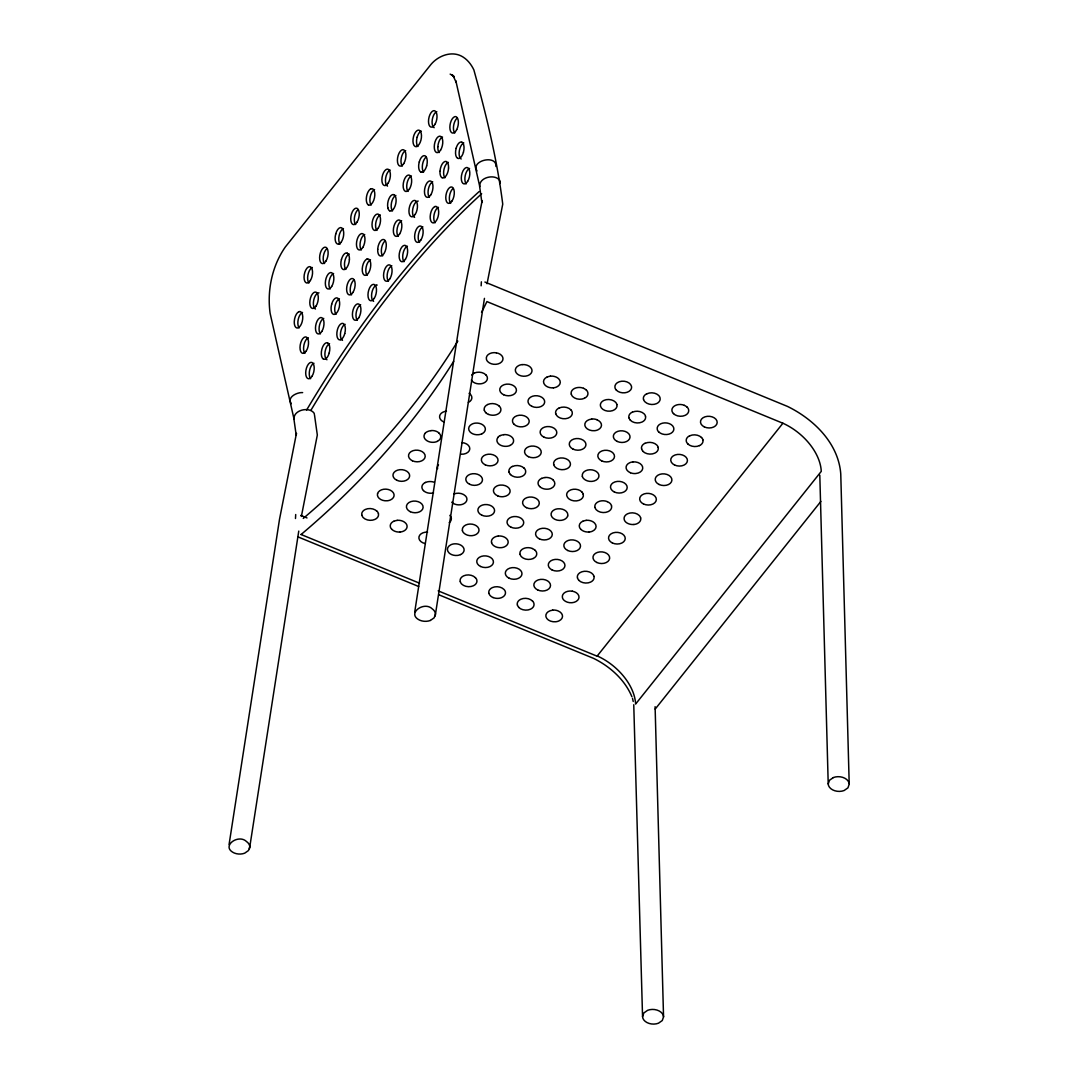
<?xml version="1.0" encoding="UTF-8"?>
<svg xmlns="http://www.w3.org/2000/svg" width="1078" height="1078" viewBox="0 0 1078 1078"><rect width="100%" height="100%" fill="white"/><g stroke="black" fill="none" stroke-linecap="round" stroke-linejoin="round"><path stroke-width="1.5" d="M295.48 518.505L295.709 514.529M481.138 285.805L481.367 281.83M249.786 846.769A10.524 7.357 3.3 0 0 246.592 841.622C238.319 833.361 220.195 846.648 234.249 853.008A10.524 7.357 3.3 0 0 244.706 853.17L248.492 850.515L249.773 846.823M430.391 620.443L434.178 617.788L435.445 614.096A10.524 7.357 3.3 0 0 432.278 608.895C424.004 600.635 405.867 613.921 419.935 620.281A10.524 7.357 3.3 0 0 430.391 620.443M663.549 1016.864L662.269 1020.543L658.483 1023.197A10.524 7.344 3.3 0 1 642.555 1016.662L643.836 1012.97L647.622 1010.315A10.524 7.344 3.3 0 1 663.563 1016.823M833.294 777.575A10.524 7.344 3.3 0 1 849.221 784.124L847.941 787.856L844.141 790.511A10.524 7.344 3.3 0 1 828.214 783.962L829.494 780.27L833.281 777.615M229.075 844.492L279.525 519.219L296.463 433.343L296.194 435.216L293.755 417.86L270.106 313.294C267.007 290.467 272.033 266.037 285.279 247.037L431.133 64.235C438.759 55.328 452.571 50.235 463.163 57.107C467.946 60.166 471.436 64.815 473.862 69.895C485.976 113.823 497.066 159.032 502.739 204.16L487.054 283.743M249.503 848.709L298.768 531.09M414.76 611.752L465.211 286.492L482.149 200.616L481.879 202.489L479.44 185.133L455.873 80.931L456.277 82.561L452.935 75.393L454.148 77.171L451.992 74.732M435.189 615.983L484.453 298.363M495.934 166.497C496.958 154.316 470.439 160.514 477.015 170.93M301.368 516.47L317.323 435.027L314.533 415.205M597.252 655.936A48.362 31.033 38.6 0 1 635.602 704.082L821.261 471.382A48.362 31.033 38.6 0 0 782.911 423.236L597.077 656.165L438.18 590.852M655.168 709.108L820.897 501.391M302.648 392.608C297.178 392.096 286.505 397.256 291.329 403.657M450.173 74.126L453.811 76.147M484.911 282.045L787.439 406.393C813.769 419.248 838.522 443.301 840.759 473.983L849.195 783.706M782.911 423.25L486.919 301.597A1113.655 777.79 3.3 0 1 481.543 312.364M300.802 515.392L307.001 517.939M301.085 534.513L419.477 583.171M297.744 536.79L418.668 586.486M438.813 594.773L593.614 658.389C610.013 666.473 624.795 679.639 631.91 696.752M479.831 186.642C478.484 177.452 494.64 173.504 499.68 180.309A10.457 6.266 -12.8 0 1 499.788 183.556M294.146 419.369C292.798 410.179 308.955 406.231 313.994 413.036A10.457 6.266 -12.7 0 1 314.399 414.599M632.503 698.369L633.217 701.495M633.756 704.742L642.555 1016.662M819.806 475.182L828.214 783.962M655.101 706.683L663.536 1016.406M306.543 410.139A1003.887 481.772 -78.7 0 1 479.158 191.547M311.124 409.923A1003.887 481.556 -78.6 0 1 481.664 193.73M308.941 282.988A8.354 4.016 -78.6 0 1 310.41 269.082A8.354 4.016 -78.6 0 1 312.337 267.492M324.518 263.544A8.354 4.016 -78.6 0 1 323.454 261.172A8.354 4.016 -78.6 0 1 326.93 248.641M340.904 242.483A8.435 4.042 -78.6 0 1 338.977 244.046M335.716 233.926A8.435 4.042 -78.6 0 1 341.632 227.822A8.354 4.016 -78.6 0 1 343.693 234.249A8.435 4.042 -78.6 0 1 343.1 237.874A8.354 4.016 -78.6 0 1 340.917 242.402M340.082 244.032A8.354 4.016 -78.6 0 1 339.152 235.57A8.354 4.016 -78.6 0 1 343.464 228.576M339.018 243.938A8.354 4.016 -78.6 0 1 337.252 243.871A8.435 4.042 -78.6 0 1 335.137 237.537A8.354 4.016 -78.6 0 1 335.797 233.913M355.632 224.534A8.354 4.016 -78.6 0 1 354.527 217.015A8.354 4.016 -78.6 0 1 358.058 209.658M371.007 188.798A8.354 4.016 -78.6 0 1 374.807 195.253A8.354 4.016 -78.6 0 1 370.131 204.941A8.435 4.042 -78.6 0 1 368.339 204.928M368.38 204.874A8.354 4.016 -78.6 0 1 366.318 198.568A8.354 4.016 -78.6 0 1 369.094 190.334A8.435 4.042 -78.6 0 1 371.007 188.704M371.209 205.022A8.354 4.016 -78.6 0 1 370.266 196.573A8.354 4.016 -78.6 0 1 374.578 189.58M387.528 186.13A8.354 4.016 -78.6 0 1 385.668 177.964A8.354 4.016 -78.6 0 1 390.155 170.068M402.296 166.052A8.354 4.016 -78.6 0 1 401.366 157.604A8.354 4.016 -78.6 0 1 405.678 150.61M416.795 146.46A8.354 4.016 -78.6 0 0 421.228 133.376A8.354 4.002 -78.6 0 0 419.423 130.384A8.354 4.016 -78.6 0 0 417.671 130.317A8.354 4.002 -78.6 0 0 413.575 136.434A8.354 4.016 -78.6 0 0 415.043 146.392A8.354 4.002 -78.6 0 0 416.795 146.446M417.873 146.541A8.354 4.016 -78.6 0 1 416.566 140.787A8.435 4.056 -78.6 0 1 417.159 137.162M417.159 137.216A8.354 4.016 -78.6 0 1 421.242 131.085M434.151 127.703A8.354 4.016 -78.6 0 1 432.291 119.537A8.354 4.016 -78.6 0 1 436.779 111.627M454.768 132.998A8.354 4.016 -78.6 0 1 453.649 125.479A8.354 4.016 -78.6 0 1 457.18 118.122M463.432 152.227A8.354 4.016 -78.6 0 1 459.349 158.345A8.354 4.016 -78.6 0 1 457.598 158.223M457.598 158.277A8.354 4.016 -78.6 0 1 456.129 148.319M461.977 142.283A8.354 4.016 -78.6 0 0 460.225 142.202A8.354 4.016 -78.6 0 0 456.129 148.279M461.168 159.005A8.354 4.002 -78.6 0 1 459.322 150.839A8.354 4.002 -78.6 0 1 463.796 142.929M461.977 142.229A8.354 4.016 -78.6 0 1 463.446 152.187M466.195 183.88A8.354 4.002 -78.6 0 1 465.265 175.431A8.354 4.002 -78.6 0 1 469.563 168.438M439.164 152.55A8.354 4.016 -78.6 0 1 437.857 146.81M442.546 137.054A8.354 4.016 -78.6 0 0 440.632 138.59A8.354 4.016 -78.6 0 0 438.45 143.239A8.435 4.056 -78.6 0 0 437.857 146.797M448.542 168.02A8.435 4.042 -78.6 0 1 447.949 171.631A8.354 4.016 -78.6 0 1 443.866 177.749A8.354 4.016 -78.6 0 1 442.101 177.627M442.047 177.735A8.435 4.042 -78.6 0 1 439.986 171.294M444.931 177.789A8.354 4.016 -78.6 0 1 444.001 169.34A8.354 4.016 -78.6 0 1 448.313 162.347M448.542 168.006A8.354 4.016 -78.6 0 0 446.481 161.633A8.354 4.016 -78.6 0 0 444.729 161.619A8.354 4.016 -78.6 0 0 440.646 167.683A8.354 4.016 -78.6 0 0 440.053 171.308M450.671 203.324A8.354 4.016 -78.6 0 1 449.566 195.792A8.354 4.016 -78.6 0 1 453.097 188.448M434.892 206.599A8.354 4.002 -78.6 0 1 436.644 206.68A8.354 4.016 -78.6 0 1 438.099 216.584A8.354 4.002 -78.6 0 1 434.003 222.742A8.354 4.016 -78.6 0 1 432.265 222.62A8.354 4.002 -78.6 0 1 430.203 216.287A8.354 4.016 -78.6 0 1 434.892 206.545M435.094 222.782A8.354 4.016 -78.6 0 1 434.164 214.333A8.354 4.016 -78.6 0 1 438.463 207.326M429.367 197.301A8.354 4.016 -78.6 0 1 428.438 188.852A8.354 4.016 -78.6 0 1 432.75 181.859M426.632 165.877A8.435 4.042 -78.6 0 0 427.225 162.266A8.354 4.002 -78.6 0 0 425.177 155.879A8.435 4.042 -78.6 0 0 419.261 161.929M422.509 172.049A8.435 4.042 -78.6 0 0 424.436 170.486A8.354 4.002 -78.6 0 0 426.645 165.823M420.743 171.968A8.435 4.042 -78.6 0 1 418.668 165.54A8.354 4.002 -78.6 0 1 419.329 161.916M423.627 172.035A8.354 4.016 -78.6 0 1 422.522 164.503A8.354 4.016 -78.6 0 1 426.039 157.145M422.549 171.941A8.354 4.002 -78.6 0 1 420.797 171.874M408.036 191.412A8.354 4.016 -78.6 0 1 407.107 182.964A8.354 4.016 -78.6 0 1 411.405 175.97M414.585 217.392A8.354 4.016 -78.6 0 1 412.537 211.005A8.435 4.042 -78.6 0 1 418.183 201.06M419.517 242.348A8.354 4.016 -78.6 0 1 418.587 233.899A8.354 4.016 -78.6 0 1 422.899 226.906M393.322 209.334A8.354 4.016 -78.6 0 1 391.408 210.884A8.354 4.016 -78.6 0 1 389.657 210.736M389.643 210.803A8.354 4.016 -78.6 0 1 387.837 207.811M394.036 194.808A8.354 4.016 -78.6 0 0 392.271 194.741A8.354 4.016 -78.6 0 0 387.851 207.771M392.486 210.897A8.354 4.016 -78.6 0 1 391.557 202.448A8.354 4.016 -78.6 0 1 395.869 195.455M394.036 194.754A8.354 4.016 -78.6 0 1 396.098 201.047A8.354 4.016 -78.6 0 1 393.322 209.28M398.227 236.325A8.354 4.016 -78.6 0 1 396.933 230.571A8.435 4.042 -78.6 0 1 401.649 220.788M404.021 261.698A8.354 4.016 -78.6 0 1 403.307 252.36A8.354 4.016 -78.6 0 1 407.403 246.202M388.457 281.21A8.354 4.016 -78.6 0 1 387.514 272.761A8.354 4.016 -78.6 0 1 391.826 265.767M377.704 249.355A8.435 4.042 -78.6 0 0 381.545 255.863A8.435 4.042 -78.6 0 0 386.261 246.08A8.354 4.016 -78.6 0 0 384.213 239.693A8.435 4.042 -78.6 0 0 378.297 245.744A8.354 4.016 -78.6 0 0 377.785 249.301M382.663 255.85A8.354 4.016 -78.6 0 1 381.558 248.317A8.354 4.016 -78.6 0 1 385.075 240.96M376.923 230.422A8.354 4.016 -78.6 0 1 375.616 224.669A8.435 4.042 -78.6 0 1 376.209 221.044A8.354 4.016 -78.6 0 1 380.291 214.926M361.346 249.934A8.354 4.016 -78.6 0 1 360.416 241.485A8.354 4.016 -78.6 0 1 364.728 234.492M366.924 259.084A8.354 4.016 -78.6 0 0 362.248 268.772A8.354 4.016 -78.6 0 0 366.062 275.227A8.354 4.002 -78.6 0 0 367.962 273.731A8.354 4.016 -78.6 0 0 370.738 265.457A8.354 4.016 -78.6 0 0 368.676 259.151A8.354 4.002 -78.6 0 0 366.924 259.151M367.126 275.308A8.354 4.002 -78.6 0 1 366.197 266.859A8.354 4.002 -78.6 0 1 370.509 259.865M373.635 301.341A8.354 4.016 -78.6 0 1 371.775 293.189A8.354 4.016 -78.6 0 1 376.249 285.279M376.262 285.225A8.435 4.042 -78.6 0 1 377.192 285.064M357.317 320.233A8.354 4.016 -78.6 0 1 356.373 311.785A8.354 4.016 -78.6 0 1 360.685 304.791M351.522 294.873A8.354 4.016 -78.6 0 1 350.417 287.341A8.354 4.016 -78.6 0 1 353.934 279.997M349.407 259.65A8.435 4.042 -78.6 0 1 344.69 269.433M341.443 259.313A8.435 4.042 -78.6 0 0 342.912 269.352A8.354 4.016 -78.6 0 0 344.731 269.338M347.345 253.209A8.435 4.042 -78.6 0 0 345.566 253.141A8.354 4.016 -78.6 0 0 341.51 259.313M345.809 269.419A8.354 4.016 -78.6 0 1 344.866 260.97A8.354 4.016 -78.6 0 1 349.178 253.977M347.359 253.263A8.354 4.016 -78.6 0 1 349.407 259.65M330.232 288.931A8.354 4.016 -78.6 0 1 329.302 280.482A8.354 4.016 -78.6 0 1 333.601 273.489M331.66 304.185A8.435 4.042 -78.6 0 1 337.576 298.08A8.354 4.016 -78.6 0 1 339.637 304.508A8.435 4.042 -78.6 0 1 334.921 314.291A8.435 4.042 -78.6 0 1 331.081 307.782A8.354 4.016 -78.6 0 1 331.741 304.171M336.04 314.277A8.354 4.016 -78.6 0 1 335.096 305.829A8.354 4.016 -78.6 0 1 339.408 298.835M344.758 333.601A8.354 4.016 -78.6 0 1 340.661 339.718M342.494 340.378A8.354 4.016 -78.6 0 1 340.635 332.213A8.354 4.016 -78.6 0 1 345.108 324.303M344.758 333.56A8.354 4.016 -78.6 0 0 343.289 323.602A8.354 4.016 -78.6 0 0 341.537 323.575A8.354 4.016 -78.6 0 0 337.441 329.652A8.354 4.016 -78.6 0 0 338.91 339.651A8.354 4.016 -78.6 0 0 340.661 339.664M329.208 352.991A8.354 4.016 -78.6 0 1 325.125 359.109A8.354 4.016 -78.6 0 1 323.373 358.987M323.36 359.041A8.354 4.016 -78.6 0 1 321.904 349.083A8.354 4.016 -78.6 0 1 326.001 342.925A8.354 4.016 -78.6 0 1 327.752 343.047M326.944 359.769A8.354 4.016 -78.6 0 1 325.098 351.603A8.354 4.016 -78.6 0 1 329.572 343.707M327.752 342.993A8.354 4.016 -78.6 0 1 329.208 352.951M320.382 333.897A8.354 4.016 -78.6 0 1 319.667 324.572A8.354 4.002 -78.6 0 1 323.764 318.401M315.436 309.049A8.354 4.016 -78.6 0 1 313.752 299.98A8.354 4.016 -78.6 0 1 318.98 292.812M298.956 311.704A8.354 4.002 -78.6 0 1 300.708 311.785A8.354 4.016 -78.6 0 1 302.177 321.689A8.354 4.002 -78.6 0 1 298.08 327.847A8.354 4.016 -78.6 0 1 296.329 327.725A8.354 4.002 -78.6 0 1 294.281 321.392A8.354 4.016 -78.6 0 1 298.956 311.663M299.158 327.887A8.354 4.016 -78.6 0 1 298.229 319.438A8.354 4.016 -78.6 0 1 302.527 312.445M304.912 353.301A8.354 4.016 -78.6 0 1 303.605 347.547A8.435 4.042 -78.6 0 1 308.321 337.751M310.585 378.715A8.354 4.016 -78.6 0 1 309.292 372.961A8.435 4.042 -78.6 0 1 309.871 369.336A8.354 4.016 -78.6 0 1 313.954 363.273M453.703 361.292A1113.655 777.79 3.3 0 1 301.085 534.513M457.813 341.079A1113.655 777.79 3.3 0 1 303.241 518.437M699.487 445.605A8.435 5.889 3.3 0 1 687.737 443.853M689.758 435.687A8.435 5.889 3.3 0 0 686.336 441.454A8.354 5.835 3.3 0 0 687.845 443.853M701.509 437.452A8.435 5.889 3.3 0 1 702.923 439.851M702.883 439.891A8.354 5.835 3.3 0 1 699.487 445.605M689.853 435.768A8.354 5.835 3.3 0 1 701.495 437.52M640.655 517.898A8.354 5.835 3.3 0 1 637.26 523.598A8.435 5.889 3.3 0 1 633.877 524.501M633.918 524.474A8.354 5.835 3.3 0 1 628.434 523.692A8.354 5.835 3.3 0 1 625.563 521.873A8.354 5.835 3.3 0 1 624.216 519.475A8.354 5.835 3.3 0 1 627.558 513.788A8.354 5.835 3.3 0 1 639.254 515.513A8.354 5.835 3.3 0 1 640.601 517.912M578.832 580.341A8.435 5.889 3.3 0 0 590.582 582.107A8.354 5.835 3.3 0 0 593.978 576.393M577.417 577.943A8.435 5.889 3.3 0 1 584.236 571.3A8.435 5.889 3.3 0 1 594.018 576.353M578.94 580.355A8.354 5.835 3.3 0 1 577.552 577.97M552.704 610.175A8.354 5.835 3.3 0 0 545.953 616.764A8.354 5.835 3.3 0 0 555.655 621.763A8.435 5.889 3.3 0 0 558.983 620.888A8.354 5.835 3.3 0 0 558.161 610.956A8.435 5.889 3.3 0 0 552.637 610.081M518.761 607.426A8.435 5.889 3.3 0 0 530.511 609.191A8.354 5.835 3.3 0 0 533.92 603.478A8.435 5.889 3.3 0 0 532.532 601.025M517.346 605.027A8.435 5.889 3.3 0 1 520.782 599.26A8.354 5.835 3.3 0 1 532.519 601.093M518.882 607.44A8.354 5.835 3.3 0 1 517.48 605.054M589.208 531.993A8.354 5.835 3.3 0 1 580.921 529.379M582.915 521.294A8.354 5.835 3.3 0 1 586.257 520.404M589.167 532.02A8.435 5.889 3.3 0 0 592.55 531.131A8.354 5.835 3.3 0 0 594.557 523.032A8.435 5.889 3.3 0 0 586.189 520.31M580.799 529.365A8.435 5.889 3.3 0 1 582.821 521.2M594.948 507.469A8.435 5.889 3.3 0 1 598.317 501.742A8.435 5.889 3.3 0 1 607.291 501.607M611.536 505.878A8.435 5.889 3.3 0 0 610.135 503.466A8.354 5.835 3.3 0 0 607.278 501.688M611.509 505.905A8.354 5.835 3.3 0 1 608.113 511.619A8.435 5.889 3.3 0 1 596.363 509.867A8.354 5.835 3.3 0 1 595.069 507.495M630.361 472.73A8.354 5.835 3.3 0 0 635.845 473.511A8.354 5.835 3.3 0 0 642.623 466.922A8.354 5.835 3.3 0 0 632.921 461.91M632.894 461.923A8.354 5.835 3.3 0 0 629.552 462.812A8.354 5.835 3.3 0 0 630.414 472.716M643 451.399A8.435 5.889 3.3 0 0 654.75 453.164A8.354 5.835 3.3 0 0 658.146 447.451M641.585 449A8.435 5.889 3.3 0 1 645.021 443.247M658.186 447.41A8.435 5.889 3.3 0 0 656.771 444.998A8.354 5.835 3.3 0 0 645.116 443.327M643.108 451.412A8.354 5.835 3.3 0 1 641.72 449.027M658.698 431.874A8.354 5.835 3.3 0 0 672.524 432.103A8.354 5.835 3.3 0 0 667.174 423.034A8.354 5.835 3.3 0 0 657.297 429.502A8.435 5.889 3.3 0 0 658.645 431.887M673.427 413.575A8.435 5.889 3.3 0 0 685.177 415.34A8.354 5.835 3.3 0 0 688.586 409.627A8.435 5.889 3.3 0 0 687.198 407.174M684.355 405.315A8.435 5.889 3.3 0 0 675.394 405.449A8.435 5.889 3.3 0 0 672.025 411.176A8.354 5.835 3.3 0 0 673.548 413.588M684.355 405.409A8.354 5.835 3.3 0 1 687.185 407.241M643.472 399.439A8.435 5.889 3.3 0 1 646.894 393.686M643.593 399.466A8.354 5.835 3.3 0 0 644.994 401.851A8.435 5.889 3.3 0 0 656.623 403.603A8.354 5.835 3.3 0 0 660.032 397.89A8.435 5.889 3.3 0 0 658.658 395.451A8.354 5.835 3.3 0 0 647.002 393.766M616.939 404.573A8.354 5.835 3.3 0 1 610.202 411.149A8.354 5.835 3.3 0 1 600.5 406.15A8.354 5.835 3.3 0 1 603.842 400.437A8.354 5.835 3.3 0 1 615.538 402.188A8.354 5.835 3.3 0 1 616.872 404.56M584.384 398.308A8.435 5.889 3.3 0 1 572.647 396.542A8.354 5.835 3.3 0 1 571.353 394.171M571.232 394.144A8.435 5.889 3.3 0 1 574.601 388.417A8.435 5.889 3.3 0 1 583.575 388.282M586.419 390.142A8.435 5.889 3.3 0 1 587.82 392.554A8.354 5.835 3.3 0 1 584.397 398.294M583.562 388.363A8.354 5.835 3.3 0 1 586.392 390.209M553.405 387.81A8.354 5.835 3.3 0 1 545.104 385.196A8.435 5.889 3.3 0 1 547.018 377.017M547.112 377.098A8.354 5.835 3.3 0 1 550.454 376.222M553.364 387.824A8.435 5.889 3.3 0 0 556.747 386.935A8.354 5.835 3.3 0 0 558.754 378.85A8.435 5.889 3.3 0 0 550.386 376.128M522.197 364.62A8.354 5.835 3.3 0 1 531.858 371.802A8.354 5.835 3.3 0 1 519.124 375.171A8.354 5.835 3.3 0 1 518.855 365.496A8.435 5.889 3.3 0 1 522.17 364.58M472.204 381.208A8.354 5.835 3.3 0 0 480.505 383.822A8.435 5.889 3.3 0 0 483.887 382.933A8.354 5.835 3.3 0 0 487.283 377.219A8.354 5.835 3.3 0 0 485.841 374.861M471.692 375.023A8.354 5.835 3.3 0 1 474.212 373.123M472.245 381.181A8.354 5.835 3.3 0 1 471.369 380.035M474.253 373.096A8.354 5.835 3.3 0 1 485.882 374.848M555.776 413.709A8.354 5.835 3.3 0 0 565.465 418.709A8.354 5.835 3.3 0 0 572.202 412.119A8.354 5.835 3.3 0 0 570.734 409.734M559.172 408.01A8.354 5.835 3.3 0 1 570.801 409.748M555.696 413.696A8.354 5.835 3.3 0 1 559.091 407.996M597.131 419.881A8.354 5.835 3.3 0 1 597.953 429.812A8.435 5.889 3.3 0 1 594.571 430.701A8.354 5.835 3.3 0 1 584.923 425.689A8.354 5.835 3.3 0 1 591.674 419.099M591.593 419.005A8.435 5.889 3.3 0 1 597.131 419.8M630.347 420.258A8.435 5.889 3.3 0 0 642.084 422.024A8.354 5.835 3.3 0 0 645.493 416.297M628.932 417.86A8.435 5.889 3.3 0 1 632.355 412.092M645.52 416.27A8.435 5.889 3.3 0 0 644.118 413.858A8.354 5.835 3.3 0 0 632.463 412.187M630.455 420.258A8.354 5.835 3.3 0 1 629.053 417.887M469.119 393.295A8.354 5.835 3.3 0 1 468.364 402.39M488.563 414.41A8.354 5.835 3.3 0 0 497.443 414.289A8.354 5.835 3.3 0 0 500.785 408.616A8.354 5.835 3.3 0 0 499.33 406.244M485.747 412.578A8.354 5.835 3.3 0 1 484.345 410.192M487.755 404.493A8.354 5.835 3.3 0 1 499.384 406.231M488.509 414.424A8.354 5.835 3.3 0 1 485.693 412.591M484.291 410.206A8.354 5.835 3.3 0 1 487.687 404.506M513.99 424.193A8.354 5.835 3.3 0 0 528.139 424.031A8.354 5.835 3.3 0 0 529.029 420.218A8.354 5.835 3.3 0 0 519.326 415.232A8.354 5.835 3.3 0 0 512.589 421.821A8.354 5.835 3.3 0 0 513.99 424.18M443.934 421.997A8.354 5.835 3.3 0 1 439.689 415.812A8.354 5.835 3.3 0 1 446.454 411.19M510.069 445.43A8.354 5.835 3.3 0 0 513.465 439.716A8.435 5.889 3.3 0 0 512.063 437.318A8.435 5.889 3.3 0 0 503.709 434.623M497.928 437.493A8.354 5.835 3.3 0 0 498.481 443.732A8.354 5.835 3.3 0 0 506.741 446.305A8.435 5.889 3.3 0 0 510.069 445.443M500.435 435.606A8.354 5.835 3.3 0 1 503.79 434.717M497.807 437.439A8.435 5.889 3.3 0 1 500.34 435.512M553.701 464.618A8.435 5.889 3.3 0 1 560.52 457.975A8.435 5.889 3.3 0 1 570.302 463.028A8.354 5.835 3.3 0 1 566.866 468.768A8.435 5.889 3.3 0 1 555.116 467.017A8.354 5.835 3.3 0 1 553.836 464.645M582.389 476.382A8.354 5.835 3.3 0 1 592.253 469.914A8.354 5.835 3.3 0 1 597.589 478.996A8.354 5.835 3.3 0 1 583.791 478.767A8.435 5.889 3.3 0 1 582.309 476.368M425.055 433.477A8.354 5.835 3.3 0 0 424.166 437.291A8.354 5.835 3.3 0 0 425.608 439.649A8.354 5.835 3.3 0 0 433.855 442.29A8.435 5.889 3.3 0 0 437.237 441.401M430.917 430.701A8.354 5.835 3.3 0 0 427.562 431.577A8.435 5.889 3.3 0 0 424.975 433.396M439.204 433.329A8.354 5.835 3.3 0 1 440.606 435.701A8.354 5.835 3.3 0 1 437.25 441.387M430.877 430.594A8.435 5.889 3.3 0 1 436.415 431.375A8.354 5.835 3.3 0 1 439.231 433.275M461.802 442.586A8.354 5.835 3.3 0 1 469.792 448.906A8.354 5.835 3.3 0 1 461.088 454.229M510.406 474.536A8.435 5.889 3.3 0 0 522.156 476.301A8.354 5.835 3.3 0 0 525.565 470.587A8.435 5.889 3.3 0 0 524.178 468.135M509.005 472.137A8.435 5.889 3.3 0 1 512.427 466.383M510.527 474.549A8.354 5.835 3.3 0 1 509.126 472.164M512.535 466.464A8.354 5.835 3.3 0 1 524.164 468.202M553.31 480.195A8.354 5.835 3.3 0 1 551.316 488.267A8.435 5.889 3.3 0 1 547.934 489.169A8.354 5.835 3.3 0 1 539.674 486.528M541.682 478.443A8.354 5.835 3.3 0 1 545.023 477.567M539.566 486.515A8.435 5.889 3.3 0 1 541.574 478.362M544.956 477.473A8.435 5.889 3.3 0 1 553.324 480.114M583.265 494.303A8.354 5.835 3.3 0 1 576.514 500.893A8.354 5.835 3.3 0 1 566.826 495.88A8.354 5.835 3.3 0 1 567.648 492.067A8.354 5.835 3.3 0 1 581.864 491.918M581.797 491.918A8.354 5.835 3.3 0 1 583.185 494.29M437.601 468.687A8.354 5.835 3.3 0 1 438.49 464.874M361.844 515.23A8.435 5.889 3.3 0 1 365.28 509.476A8.354 5.835 3.3 0 1 377.017 511.309M377.031 511.241A8.435 5.889 3.3 0 1 378.445 513.64M378.405 513.68A8.354 5.835 3.3 0 1 375.009 519.38A8.435 5.889 3.3 0 1 363.259 517.642A8.354 5.835 3.3 0 1 361.979 515.257M400.194 532.006A8.354 5.835 3.3 0 1 391.907 529.379M393.901 521.294A8.354 5.835 3.3 0 1 397.243 520.418M400.167 532.006A8.435 5.889 3.3 0 0 403.536 531.131A8.354 5.835 3.3 0 0 406.056 529.217A8.354 5.835 3.3 0 0 406.945 525.404A8.354 5.835 3.3 0 0 405.544 523.046A8.435 5.889 3.3 0 0 397.189 520.31M393.807 521.2A8.435 5.889 3.3 0 0 390.384 526.967A8.435 5.889 3.3 0 0 391.853 529.379M423.465 490.598A8.354 5.835 3.3 0 0 431.766 493.212A8.435 5.889 3.3 0 0 433.531 492.902M425.473 482.499A8.354 5.835 3.3 0 1 428.815 481.623A8.435 5.889 3.3 0 1 434.326 482.311M423.398 490.557A8.435 5.889 3.3 0 1 425.419 482.405M451.722 502.2A8.354 5.835 3.3 0 0 460.023 504.827A8.435 5.889 3.3 0 0 463.392 503.938A8.354 5.835 3.3 0 0 466.801 498.225A8.354 5.835 3.3 0 0 465.359 495.867A8.354 5.835 3.3 0 0 453.771 494.101M449.849 515.351A8.354 5.835 3.3 0 1 449.243 522.601M425.015 543.528A8.354 5.835 3.3 0 1 418.978 536.804A8.354 5.835 3.3 0 1 427.589 532.128M462.449 530.672A8.354 5.835 3.3 0 1 472.326 524.204A8.354 5.835 3.3 0 1 477.662 533.273A8.354 5.835 3.3 0 1 463.85 533.044A8.435 5.889 3.3 0 1 462.381 530.659M491.555 542.665A8.354 5.835 3.3 0 1 494.95 536.965A8.354 5.835 3.3 0 1 498.346 536.062M491.595 542.638A8.354 5.835 3.3 0 0 492.996 545.023A8.354 5.835 3.3 0 0 501.257 547.664A8.435 5.889 3.3 0 0 504.639 546.775A8.354 5.835 3.3 0 0 508.034 541.062A8.354 5.835 3.3 0 0 506.593 538.704A8.354 5.835 3.3 0 0 503.817 536.844A8.354 5.835 3.3 0 0 498.319 536.035M460.212 581.608A8.435 5.889 3.3 0 1 463.648 575.854A8.354 5.835 3.3 0 1 475.371 577.673M475.398 577.619A8.435 5.889 3.3 0 1 476.813 580.018A8.354 5.835 3.3 0 1 473.377 585.758A8.435 5.889 3.3 0 1 461.627 584.006A8.354 5.835 3.3 0 1 460.346 581.635M493.145 597.535A8.354 5.835 3.3 0 0 498.629 598.33A8.435 5.889 3.3 0 0 501.957 597.455A8.354 5.835 3.3 0 0 505.366 591.741A8.354 5.835 3.3 0 0 503.911 589.383A8.354 5.835 3.3 0 0 492.336 587.618A8.354 5.835 3.3 0 0 488.873 593.331M488.927 593.318A8.354 5.835 3.3 0 0 490.328 595.703A8.354 5.835 3.3 0 0 493.104 597.562M533.179 558.512A8.435 5.889 3.3 0 1 521.442 556.76A8.354 5.835 3.3 0 1 520.148 554.375M520.027 554.348A8.435 5.889 3.3 0 1 523.396 548.621A8.435 5.889 3.3 0 1 532.37 548.5M535.214 550.359A8.435 5.889 3.3 0 1 536.615 552.758A8.354 5.835 3.3 0 1 533.192 558.498M532.357 548.581A8.354 5.835 3.3 0 1 535.187 550.427M310.37 280.523A8.354 4.016 -78.6 0 0 310.491 266.845A8.354 4.016 -78.6 0 0 304.05 277.154A8.354 4.016 -78.6 0 0 310.37 280.523M325.947 261.078A8.354 4.016 -78.6 0 0 326.068 247.388A8.354 4.016 -78.6 0 0 319.614 257.696A8.354 4.016 -78.6 0 0 325.947 261.078M357.074 222.068A8.354 4.002 -78.6 0 0 357.182 208.391A8.354 4.002 -78.6 0 0 350.741 218.699A8.354 4.002 -78.6 0 0 357.074 222.068M388.201 183.044A8.354 4.002 -78.6 0 0 388.323 169.354A8.354 4.002 -78.6 0 0 381.881 179.662A8.354 4.002 -78.6 0 0 388.201 183.044M403.738 163.573A8.354 4.002 -78.6 0 0 403.846 149.896A8.354 4.002 -78.6 0 0 397.405 160.204A8.354 4.002 -78.6 0 0 403.738 163.573M435.35 123.674A8.354 4.002 -78.6 0 0 434.946 110.926A8.435 4.042 -78.6 0 0 433.181 110.845A8.354 4.002 -78.6 0 0 428.667 123.404A8.354 4.002 -78.6 0 0 435.35 123.674M456.722 129.603A8.354 4.002 -78.6 0 0 456.317 116.855A8.435 4.042 -78.6 0 0 454.539 116.774A8.354 4.002 -78.6 0 0 450.025 129.333A8.354 4.002 -78.6 0 0 456.722 129.603M467.623 181.4A8.354 4.016 -78.6 0 0 467.744 167.723A8.354 4.016 -78.6 0 0 461.29 178.032A8.354 4.016 -78.6 0 0 467.623 181.4M440.592 150.085A8.354 4.002 -78.6 0 0 440.713 136.407A8.354 4.002 -78.6 0 0 434.259 146.716A8.354 4.002 -78.6 0 0 440.592 150.085M452.113 200.858A8.354 4.016 -78.6 0 0 452.221 187.168A8.354 4.016 -78.6 0 0 445.78 197.49A8.354 4.016 -78.6 0 0 452.113 200.858M430.796 194.835A8.354 4.016 -78.6 0 0 430.917 181.158A8.354 4.016 -78.6 0 0 424.462 191.466A8.354 4.016 -78.6 0 0 430.796 194.835M409.478 188.946A8.354 4.016 -78.6 0 0 409.586 175.269A8.354 4.016 -78.6 0 0 403.132 185.578A8.354 4.016 -78.6 0 0 409.478 188.946M415.273 214.293A8.354 4.016 -78.6 0 0 415.394 200.616A8.354 4.016 -78.6 0 0 408.939 210.924A8.354 4.016 -78.6 0 0 415.273 214.293M420.959 239.882A8.354 4.016 -78.6 0 0 421.067 226.205A8.354 4.016 -78.6 0 0 414.626 236.513A8.354 4.016 -78.6 0 0 420.959 239.882M399.668 233.859A8.354 4.016 -78.6 0 0 399.776 220.181A8.354 4.016 -78.6 0 0 393.335 230.49A8.354 4.016 -78.6 0 0 399.668 233.859M405.449 259.219A8.354 4.016 -78.6 0 0 405.571 245.541A8.354 4.016 -78.6 0 0 399.116 255.85A8.354 4.016 -78.6 0 0 405.449 259.219M389.886 278.744A8.354 4.016 -78.6 0 0 389.993 265.053A8.354 4.016 -78.6 0 0 383.552 275.375A8.354 4.016 -78.6 0 0 389.886 278.744M378.351 227.943A8.354 4.016 -78.6 0 0 378.472 214.266A8.354 4.016 -78.6 0 0 372.018 224.574A8.354 4.016 -78.6 0 0 378.351 227.943M362.787 247.455A8.354 4.016 -78.6 0 0 362.895 233.778A8.354 4.016 -78.6 0 0 356.454 244.086A8.354 4.016 -78.6 0 0 362.787 247.455M374.309 298.256A8.354 4.016 -78.6 0 0 374.43 284.579A8.354 4.016 -78.6 0 0 367.975 294.887A8.354 4.016 -78.6 0 0 374.309 298.256M358.745 317.767A8.354 4.016 -78.6 0 0 358.866 304.09A8.354 4.016 -78.6 0 0 352.412 314.399A8.354 4.016 -78.6 0 0 358.745 317.767M352.951 292.407A8.354 4.016 -78.6 0 0 353.072 278.717A8.354 4.016 -78.6 0 0 346.617 289.025A8.354 4.016 -78.6 0 0 352.951 292.407M331.674 286.465A8.354 4.016 -78.6 0 0 331.781 272.774A8.354 4.016 -78.6 0 0 325.327 283.096A8.354 4.016 -78.6 0 0 331.674 286.465M321.81 331.431A8.354 4.016 -78.6 0 0 321.931 317.754A8.354 4.016 -78.6 0 0 315.477 328.062A8.354 4.016 -78.6 0 0 321.81 331.431M316.123 305.95A8.354 4.016 -78.6 0 0 316.231 292.273A8.354 4.016 -78.6 0 0 309.79 302.581A8.354 4.016 -78.6 0 0 316.123 305.95M306.341 350.822A8.354 4.016 -78.6 0 0 306.462 337.144A8.354 4.016 -78.6 0 0 300.007 347.453A8.354 4.016 -78.6 0 0 306.341 350.822M312.027 376.249A8.354 4.016 -78.6 0 0 312.135 362.558A8.354 4.016 -78.6 0 0 305.694 372.867A8.354 4.016 -78.6 0 0 312.027 376.249M704.352 426.915A8.354 5.835 3.3 0 0 717.18 422.616A8.354 5.835 3.3 0 0 704.985 416.822A8.354 5.835 3.3 0 0 704.352 426.915M674.599 465.022A8.354 5.835 3.3 0 0 687.427 460.724A8.354 5.835 3.3 0 0 675.232 454.929A8.354 5.835 3.3 0 0 674.599 465.022M659.076 484.48A8.354 5.835 3.3 0 0 671.904 480.182A8.354 5.835 3.3 0 0 659.696 474.387A8.354 5.835 3.3 0 0 659.076 484.48M643.512 503.978A8.354 5.835 3.3 0 0 656.34 499.68A8.354 5.835 3.3 0 0 644.145 493.899A8.354 5.835 3.3 0 0 643.512 503.978M612.398 542.975A8.354 5.835 3.3 0 0 625.227 538.69A8.354 5.835 3.3 0 0 613.018 532.896A8.354 5.835 3.3 0 0 612.398 542.975M596.835 562.487A8.354 5.835 3.3 0 0 609.663 558.188A8.354 5.835 3.3 0 0 597.468 552.394A8.354 5.835 3.3 0 0 596.835 562.487M572.31 591.189A8.354 5.835 3.3 0 0 562.446 597.67A8.435 5.889 3.3 0 0 563.781 600.055A8.354 5.835 3.3 0 0 577.66 600.271A8.354 5.835 3.3 0 0 572.31 591.189M537.706 589.962A8.354 5.835 3.3 0 0 550.521 585.664A8.354 5.835 3.3 0 0 538.326 579.87A8.354 5.835 3.3 0 0 537.706 589.962M552.138 569.992A8.354 5.835 3.3 0 0 564.953 565.707A8.354 5.835 3.3 0 0 552.758 559.913A8.354 5.835 3.3 0 0 552.138 569.992M567.688 550.494A8.354 5.835 3.3 0 0 580.516 546.196A8.354 5.835 3.3 0 0 568.322 540.415A8.354 5.835 3.3 0 0 567.688 550.494M614.366 491.999A8.354 5.835 3.3 0 0 627.194 487.701A8.354 5.835 3.3 0 0 614.986 481.906A8.354 5.835 3.3 0 0 614.366 491.999M616.4 390.182A8.354 5.835 3.3 0 0 630.549 390.02A8.354 5.835 3.3 0 0 631.438 386.207A8.354 5.835 3.3 0 0 621.736 381.221A8.354 5.835 3.3 0 0 614.999 387.797A8.354 5.835 3.3 0 0 616.4 390.169M496.311 352.802A8.354 5.835 3.3 0 0 486.434 359.27A8.435 5.889 3.3 0 0 487.782 361.656A8.354 5.835 3.3 0 0 501.647 361.871A8.354 5.835 3.3 0 0 496.311 352.802M503.615 394.737A8.354 5.835 3.3 0 0 516.429 390.438A8.354 5.835 3.3 0 0 504.234 384.644A8.354 5.835 3.3 0 0 503.615 394.737M531.858 406.352A8.354 5.835 3.3 0 0 544.686 402.054A8.354 5.835 3.3 0 0 532.478 396.259A8.354 5.835 3.3 0 0 531.858 406.352M617.209 441.428A8.354 5.835 3.3 0 0 630.024 437.129A8.354 5.835 3.3 0 0 617.829 431.335A8.354 5.835 3.3 0 0 617.209 441.428M601.672 460.885A8.354 5.835 3.3 0 0 614.5 456.587A8.354 5.835 3.3 0 0 602.306 450.806A8.354 5.835 3.3 0 0 601.672 460.885M573.132 449.162A8.354 5.835 3.3 0 0 585.947 444.864A8.354 5.835 3.3 0 0 573.752 439.069A8.354 5.835 3.3 0 0 573.132 449.162M543.972 437.169A8.354 5.835 3.3 0 0 556.8 432.884A8.354 5.835 3.3 0 0 544.606 427.09A8.354 5.835 3.3 0 0 543.972 437.169M481.812 433.828A8.354 5.835 3.3 0 0 484.332 431.928A8.354 5.835 3.3 0 0 483.779 425.689A8.354 5.835 3.3 0 0 475.533 423.115A8.354 5.835 3.3 0 0 472.177 424.004A8.354 5.835 3.3 0 0 470.183 432.076A8.354 5.835 3.3 0 0 478.484 434.704A8.354 5.835 3.3 0 0 481.826 433.814M528.422 456.681A8.354 5.835 3.3 0 0 541.237 452.383A8.354 5.835 3.3 0 0 529.042 446.588A8.354 5.835 3.3 0 0 528.422 456.681M485.208 464.807A8.354 5.835 3.3 0 0 498.036 460.508A8.354 5.835 3.3 0 0 485.841 454.727A8.354 5.835 3.3 0 0 485.208 464.807M567.675 515.998A8.354 5.835 3.3 0 0 558 508.803A8.435 5.889 3.3 0 0 554.604 509.651A8.354 5.835 3.3 0 0 554.927 519.353A8.354 5.835 3.3 0 0 567.675 515.998M526.455 507.657A8.354 5.835 3.3 0 0 539.283 503.359A8.354 5.835 3.3 0 0 527.075 497.564A8.354 5.835 3.3 0 0 526.455 507.657M497.74 495.907A8.354 5.835 3.3 0 0 503.224 496.688A8.354 5.835 3.3 0 0 510.002 490.086A8.354 5.835 3.3 0 0 500.3 485.087A8.354 5.835 3.3 0 0 496.931 485.976A8.354 5.835 3.3 0 0 497.793 495.893M469.658 484.305A8.354 5.835 3.3 0 0 482.486 480.006A8.354 5.835 3.3 0 0 470.277 474.226A8.354 5.835 3.3 0 0 469.658 484.305M412.389 460.778A8.354 5.835 3.3 0 0 425.204 456.479A8.354 5.835 3.3 0 0 413.009 450.685A8.354 5.835 3.3 0 0 412.389 460.778M396.825 480.276A8.354 5.835 3.3 0 0 409.653 475.977A8.354 5.835 3.3 0 0 397.459 470.183A8.354 5.835 3.3 0 0 396.825 480.276M377.569 493.576A8.354 5.835 3.3 0 0 387.231 500.771A8.435 5.889 3.3 0 0 390.559 499.896A8.354 5.835 3.3 0 0 390.317 490.22A8.354 5.835 3.3 0 0 377.569 493.576M410.287 511.7A8.354 5.835 3.3 0 0 423.115 507.401A8.354 5.835 3.3 0 0 410.92 501.607A8.354 5.835 3.3 0 0 410.287 511.7M481.745 515.176A8.354 5.835 3.3 0 0 494.573 510.878A8.354 5.835 3.3 0 0 482.365 505.083A8.354 5.835 3.3 0 0 481.745 515.176M510.891 527.155A8.354 5.835 3.3 0 0 523.719 522.857A8.354 5.835 3.3 0 0 511.524 517.063A8.354 5.835 3.3 0 0 510.891 527.155M480.626 566.502A8.354 5.835 3.3 0 0 493.441 562.204A8.354 5.835 3.3 0 0 481.246 556.41A8.354 5.835 3.3 0 0 480.626 566.502M460.562 554.564A8.354 5.835 3.3 0 0 463.082 552.664A8.354 5.835 3.3 0 0 462.529 546.425A8.354 5.835 3.3 0 0 454.269 543.851A8.354 5.835 3.3 0 0 450.927 544.74A8.354 5.835 3.3 0 0 448.933 552.812A8.354 5.835 3.3 0 0 457.22 555.439A8.354 5.835 3.3 0 0 460.562 554.55M509.153 578.226A8.354 5.835 3.3 0 0 521.981 573.927A8.354 5.835 3.3 0 0 509.786 568.146A8.354 5.835 3.3 0 0 509.153 578.226M539.445 538.892A8.354 5.835 3.3 0 0 552.273 534.594A8.354 5.835 3.3 0 0 540.065 528.799A8.354 5.835 3.3 0 0 539.445 538.892"/></g></svg>
